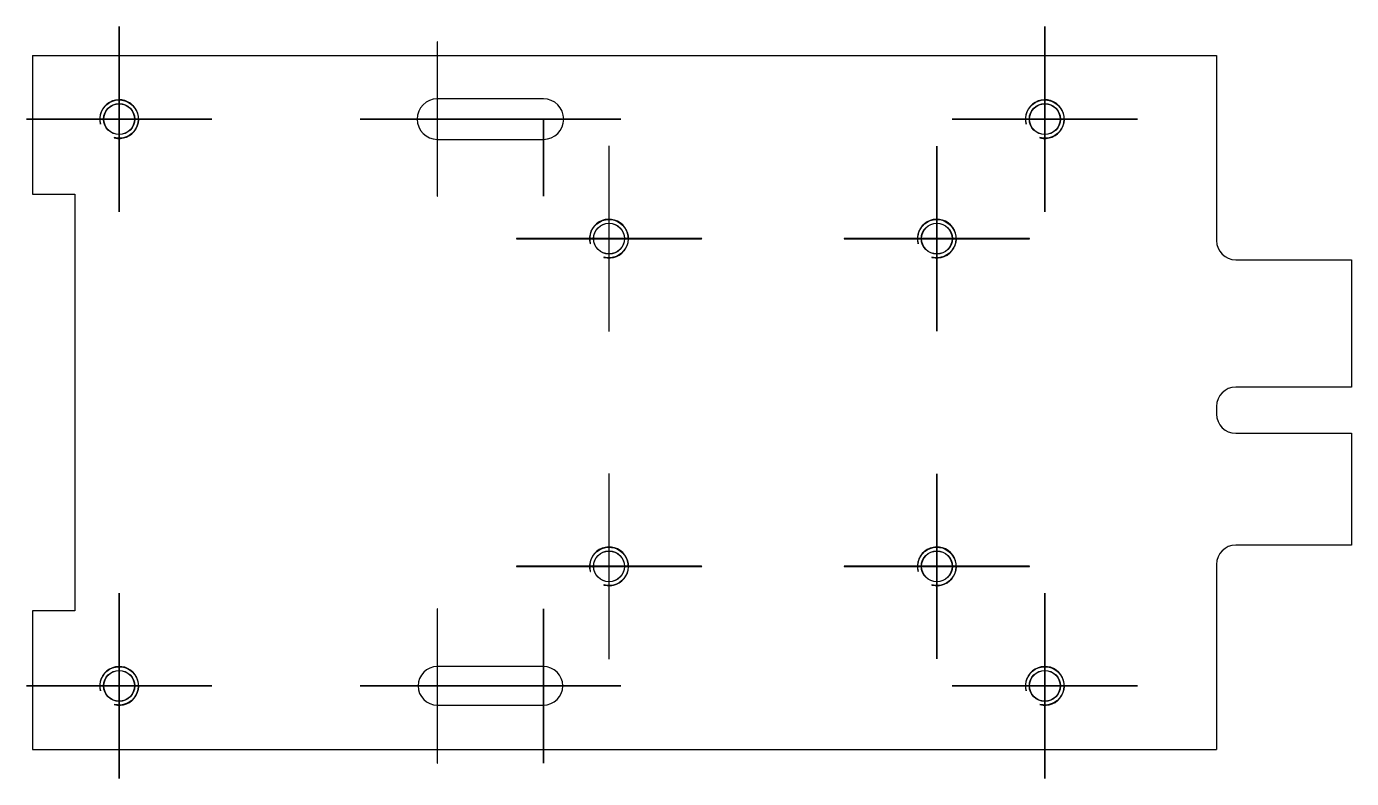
# Model space of a CAD drawing. Extents: x -38.7 to 30, y -19.5 to 19.5.
import ezdxf

# ---------------------------------------------------------------- set-up
doc = ezdxf.new("R2010")
doc.units = 0
doc.layers.add('110', color=5, linetype='CONTINUOUS')
doc.layers.add('20', color=7, linetype='CONTINUOUS')

msp = doc.modelspace()

# ---------------------------------------------------------------- linework, layer by layer
at = {"layer": '110'}
for points in [[(-33.895, 14.699), (-33.895, 19.499, 1), (-33.905, 19.499), (-33.905, 14.699, 1)], [(14.105, 14.699), (14.105, 19.499, 1), (14.095, 19.499), (14.095, 14.699, 1)], [(-17.395, 14.699), (-17.395, 18.6991, 1), (-17.405, 18.6991), (-17.405, 14.699, 1)], [(-34.1575, 13.7379, 1), (-34.1601, 13.7283, 3.7321), (-34.8707, 14.4389, 1), (-34.8611, 14.4415, -3.7321)], [(13.8425, 13.7379, 1), (13.8399, 13.7283, 3.7321), (13.1293, 14.4389, 1), (13.1389, 14.4415, -3.7321)], [(-33.9, 14.704), (-38.7, 14.704, 1), (-38.7, 14.694), (-33.9, 14.694, 1)], [(-33.895, 9.899), (-33.895, 14.699, 1), (-33.905, 14.699), (-33.905, 9.899, 1)], [(-33.9, 14.694), (-29.1, 14.694, 1), (-29.1, 14.704), (-33.9, 14.704, 1)], [(-17.4, 14.704), (-21.4001, 14.704, 1), (-21.4001, 14.694), (-17.4, 14.694, 1)], [(-17.395, 10.6989), (-17.395, 14.699, 1), (-17.405, 14.699), (-17.405, 10.6989, 1)], [(-17.4, 14.694), (-11.9, 14.694, 1), (-11.9, 14.704), (-17.4, 14.704, 1)], [(-11.895, 10.6989), (-11.895, 14.699, 1), (-11.905, 14.699), (-11.905, 10.6989, 1)], [(-11.9, 14.694), (-7.8999, 14.694, 1), (-7.8999, 14.704), (-11.9, 14.704, 1)], [(9.3, 14.694), (14.1, 14.694, 1), (14.1, 14.704), (9.3, 14.704, 1)], [(14.1, 14.694), (18.9, 14.694, 1), (18.9, 14.704), (14.1, 14.704, 1)], [(14.095, 14.699), (14.095, 9.899, 1), (14.105, 9.899), (14.105, 14.699, 1)], [(-8.495, 8.499), (-8.495, 13.299, 1), (-8.505, 13.299), (-8.505, 8.499, 1)], [(8.505, 8.499), (8.505, 13.299, 1), (8.495, 13.299), (8.495, 8.499, 1)], [(-8.7575, 7.5379, 1), (-8.7601, 7.5283, 3.7321), (-9.4707, 8.2389, 1), (-9.4611, 8.2415, -3.7321)], [(8.2425, 7.5379, 1), (8.2399, 7.5283, 3.7321), (7.5293, 8.2389, 1), (7.5389, 8.2415, -3.7321)], [(-8.5, 8.504), (-13.3, 8.504, 1), (-13.3, 8.494), (-8.5, 8.494, 1)], [(-8.495, 3.699), (-8.495, 8.499, 1), (-8.505, 8.499), (-8.505, 3.699, 1)], [(-8.5, 8.494), (-3.7, 8.494, 1), (-3.7, 8.504), (-8.5, 8.504, 1)], [(3.7, 8.494), (8.5, 8.494, 1), (8.5, 8.504), (3.7, 8.504, 1)], [(8.5, 8.494), (13.3, 8.494, 1), (13.3, 8.504), (8.5, 8.504, 1)], [(8.495, 8.499), (8.495, 3.699, 1), (8.505, 3.699), (8.505, 8.499, 1)], [(-8.495, -8.501), (-8.495, -3.701, 1), (-8.505, -3.701), (-8.505, -8.501, 1)], [(8.505, -8.501), (8.505, -3.701, 1), (8.495, -3.701), (8.495, -8.501, 1)], [(-8.7575, -9.4621, 1), (-8.7601, -9.4717, 3.7321), (-9.4707, -8.7611, 1), (-9.4611, -8.7585, -3.7321)], [(8.2425, -9.4621, 1), (8.2399, -9.4717, 3.7321), (7.5293, -8.7611, 1), (7.5389, -8.7585, -3.7321)], [(-8.5, -8.496), (-13.3, -8.496, 1), (-13.3, -8.506), (-8.5, -8.506, 1)], [(-3.7, -8.496), (-8.5, -8.496, 1), (-8.5, -8.506), (-3.7, -8.506, 1)], [(-8.505, -8.501), (-8.505, -13.301, 1), (-8.495, -13.301), (-8.495, -8.501, 1)], [(3.7, -8.506), (8.5, -8.506, 1), (8.5, -8.496), (3.7, -8.496, 1)], [(8.5, -8.506), (13.3, -8.506, 1), (13.3, -8.496), (8.5, -8.496, 1)], [(8.495, -8.501), (8.495, -13.301, 1), (8.505, -13.301), (8.505, -8.501, 1)], [(-33.895, -14.701), (-33.895, -9.901, 1), (-33.905, -9.901), (-33.905, -14.701, 1)], [(14.105, -14.701), (14.105, -9.901, 1), (14.095, -9.901), (14.095, -14.701, 1)], [(-17.395, -14.701), (-17.395, -10.7009, 1), (-17.405, -10.7009), (-17.405, -14.701, 1)], [(-11.895, -14.701), (-11.895, -10.7009, 1), (-11.905, -10.7009), (-11.905, -14.701, 1)], [(-34.1575, -15.6621, 1), (-34.1601, -15.6717, 3.7321), (-34.8707, -14.9611, 1), (-34.8611, -14.9585, -3.7321)], [(13.8425, -15.6621, 1), (13.8399, -15.6717, 3.7321), (13.1293, -14.9611, 1), (13.1389, -14.9585, -3.7321)], [(-33.9, -14.696), (-38.7, -14.696, 1), (-38.7, -14.706), (-33.9, -14.706, 1)], [(-33.895, -19.501), (-33.895, -14.701, 1), (-33.905, -14.701), (-33.905, -19.501, 1)], [(-33.9, -14.706), (-29.1, -14.706, 1), (-29.1, -14.696), (-33.9, -14.696, 1)], [(-21.4001, -14.706), (-17.4, -14.706, 1), (-17.4, -14.696), (-21.4001, -14.696, 1)], [(-17.4, -14.706), (-11.9, -14.706, 1), (-11.9, -14.696), (-17.4, -14.696, 1)], [(-17.405, -14.701), (-17.405, -18.7011, 1), (-17.395, -18.7011), (-17.395, -14.701, 1)], [(-11.9, -14.706), (-7.8999, -14.706, 1), (-7.8999, -14.696), (-11.9, -14.696, 1)], [(-11.905, -14.701), (-11.905, -18.7011, 1), (-11.895, -18.7011), (-11.895, -14.701, 1)], [(9.3, -14.706), (14.1, -14.706, 1), (14.1, -14.696), (9.3, -14.696, 1)], [(14.1, -14.706), (18.9, -14.706, 1), (18.9, -14.696), (14.1, -14.696, 1)], [(14.095, -14.701), (14.095, -19.501, 1), (14.105, -19.501), (14.105, -14.701, 1)]]:
    msp.add_lwpolyline(points, format="xyb", close=True, dxfattribs=at)
for centre, radius in [((-33.9, 14.699), 0.805), ((-33.9, 14.699), 0.795), ((14.1, 14.699), 0.805), ((14.1, 14.699), 0.795), ((-8.5, 8.499), 0.805), ((-8.5, 8.499), 0.795), ((8.5, 8.499), 0.805), ((8.5, 8.499), 0.795), ((-8.5, -8.501), 0.805), ((-8.5, -8.501), 0.795), ((8.5, -8.501), 0.805), ((8.5, -8.501), 0.795), ((-33.9, -14.701), 0.805), ((-33.9, -14.701), 0.795), ((14.1, -14.701), 0.805), ((14.1, -14.701), 0.795)]:
    msp.add_circle(centre, radius, dxfattribs=at)
at = {"layer": '20'}
for p, q in [((-38.4, 18), (-38.4, 10.8)), ((-38.4, 18), (23, 18)), ((23, 18), (23, 8.4)), ((-38.4, 10.8), (-36.2, 10.8)), ((-36.2, 10.8), (-36.2, -10.8)), ((24, 7.4), (30, 7.4)), ((30, 7.4), (30, 0.8)), ((30, 0.8), (24, 0.8)), ((23, -0.2), (23, -0.6)), ((24, -1.6), (30, -1.6)), ((30, -1.6), (30, -7.4)), ((30, -7.4), (24, -7.4)), ((23, -8.4), (23, -18)), ((-36.2, -10.8), (-38.4, -10.8)), ((-38.4, -10.8), (-38.4, -18)), ((-38.4, -18), (23, -18))]:
    msp.add_line(p, q, dxfattribs=at)
for points in [[(-11.9, 15.75), (-17.4, 15.75, 1), (-17.4, 13.65), (-11.9, 13.65, 1)], [(-11.9, -13.7), (-17.4, -13.7, 1), (-17.4, -15.7), (-11.9, -15.7, 1)]]:
    msp.add_lwpolyline(points, format="xyb", close=True, dxfattribs=at)
for centre, start, end in [((24, 8.4), 180, 270), ((24, -0.2), 90, 180), ((24, -0.6), 180, 270), ((24, -8.4), 90, 180)]:
    msp.add_arc(centre, 1, start, end, dxfattribs=at)

doc.saveas('drawing.dxf')
